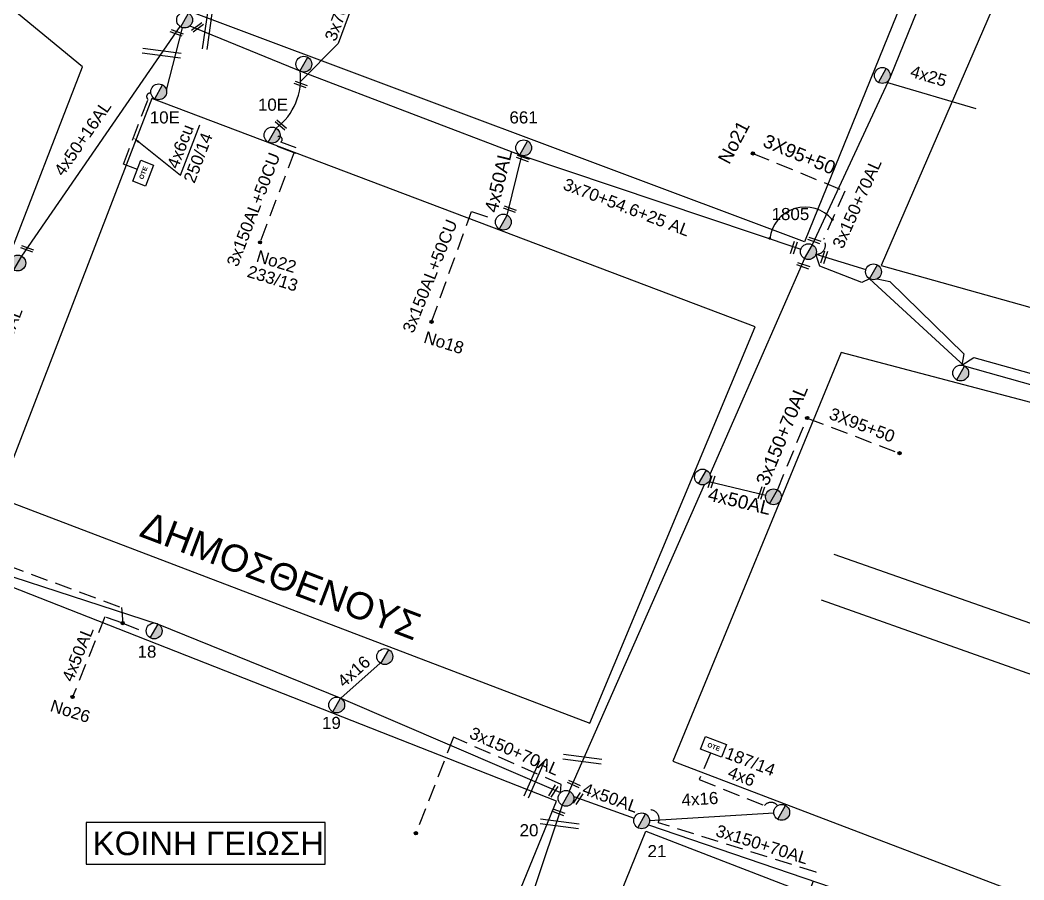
# Model space of a CAD drawing. Header units: millimetres. Extents: x 1421 to 7149, y 887 to 1917.
# Drawn here: x 5690.5 to 5839.6, y 1250 to 1377.7 of the extents above; entities that cross this region are included whole.
import ezdxf
from ezdxf import colors
from ezdxf.entities.mleader import LeaderData, LeaderLine
from ezdxf.enums import TextEntityAlignment as Align
from ezdxf.math import Vec2, Vec3

# ---------------------------------------------------------------- set-up
doc = ezdxf.new("R2010")
doc.units = ezdxf.units.MM
doc.linetypes.add('DASHED', pattern=[19.05, 12.7, -6.35])
for name, color, linetype in [('3x82+57+13_5', 7, 'Continuous'), ('Pillar OTE', 7, 'Continuous'), ('Άγνωστα', 7, 'Continuous'), ('Γυμνά εναέρια ΧΤ (3Φ) 4x50AL', 7, 'Continuous'), ('Γυμνά εναέρια ΧΤ και ΦΟΠ (3Φ)   4x50+16AL', 7, 'Continuous'), ('Εναέρια παροχή ΧΤ 4x16', 7, 'SYN_LINE'), ('Εναέρια παροχή ΧΤ 4x25', 7, 'SYN_LINE'), ('Επιγραφές - Σχήματα', 7, 'Continuous'), ('Καλωδια ΧΤ  3X95+50', 7, 'Continuous'), ('Καλώδια ΧΤ   3x150+50CU', 7, 'DASHED'), ('Καλώδια ΧΤ   3x150+70AL', 7, 'DASHED'), ('Καλώδια ΧΤ   3x150AL+50CU', 7, 'DASHED'), ('Μηχανική τομή', 7, 'Continuous'), ('Στύλος Ξύλινος', 7, 'Continuous'), ('Στύλος Ξύλινος @ 1', 7, 'Continuous'), ('Στύλος ΦΜ', 7, 'Continuous'), ('Στύλος ΦΜ @ 1', 7, 'Continuous'), ('Συνδέσεις', 7, 'Continuous'), ('Συνεστραμμένα ΧΤ   3x70+54.6+25 AL', 7, 'SYN_LINE'), ('Τομή', 7, 'Continuous'), ('Υπόβαθρο ΔΕΗ', 7, 'Continuous'), ('Υπόγεια καλώδια Παροχών ΧΤ   4x50AL', 7, 'DASHED'), ('Υπόγεια καλώδια Παροχών ΧΤ   4x6', 7, 'DASHED')]:
    doc.layers.add(name, color=color, linetype=linetype)
doc.styles.add('arial', font='arial.ttf')
doc.styles.get("Standard").update_dxf_attribs({"font": 'arial.ttf'})
doc.linetypes.add('SYN_LINE', pattern='A,0.5,-0.0001,["/\\/\\/\\/",Standard,S=0.1,R=0,X=0,Y=-0.05],-0.25', length=0.7501)

# ---------------------------------------------------------------- blocks, each defined once
blk = doc.blocks.new('ΥΠΑΡΧΩΝ ΤΣΙΜΕΝΤΕΝΙΟΣ ΣΤΥΛΟΣ')
at = {"layer": 'Στύλος ΦΜ'}
blk.add_hatch(color=256, dxfattribs=at).paths.add_polyline_path([(-1.29, -2.28, 0.574793), (2.62, 0, 0.268822), (1.3, 2.27)])
blk.add_line((-1.29, -2.28), (1.3, 2.27), dxfattribs=at)
blk.add_circle((0, 0), 2.62, dxfattribs=at)
at = {"layer": 'Στύλος ΦΜ', "flags": 4}
for tag, p in [('ΑΡΙΘΜΟΣ', (-4.68, 8.05)), ('ΤΥΠΟΣ', (-4.91, 3.03))]:
    blk.add_attdef(tag, p, '', height=4, dxfattribs=at)
blk = doc.blocks.new('ΥΠΑΡΧΩΝ ΞΥΛΙΝΟΣ ΣΤΥΛΟΣ')
at = {"layer": 'Στύλος Ξύλινος'}
h = blk.add_hatch(color=256, dxfattribs=at)
h.paths.add_polyline_path([(-2.62, 0, 0.270008), (-1.29, -2.28), (1.3, 2.27, 0.576266)])
h.paths.add_polyline_path([(-1.29, -2.28, 0.574793), (2.62, 0, 0.268822), (1.3, 2.27)])
blk.add_line((-1.29, -2.28), (1.3, 2.27), dxfattribs=at)
blk.add_circle((0, 0), 2.62, dxfattribs=at)
at = {"layer": 'Στύλος Ξύλινος', "flags": 4}
for tag, p in [('ΑΡΙΘΜΟΣ', (-4.91, 8.6)), ('ΤΥΠΟΣ', (-4.85, 3.39))]:
    blk.add_attdef(tag, p, '', height=4, dxfattribs=at)
blk = doc.blocks.new('ΜΗΧΑΝΙΚΗ ΤΟΜΗ')
at = {"layer": 'Μηχανική τομή', "ltscale": 40}
for p, q in [((-3.67, 1.17), (3.91, 1.17)), ((3.91, -0.38), (-3.67, -0.38))]:
    blk.add_line(p, q, dxfattribs=at)
blk = doc.blocks.new('_ΣΥΝΔΕΣΗ')
at = {"layer": 'Συνδέσεις', "linetype": 'SYN_LINE', "ltscale": 40}
blk.add_hatch(color=256, dxfattribs=at).paths.add_polyline_path([(0.5, -0.01, 1), (-0.5, -0.01, 1)])
at = {"layer": 'Συνδέσεις'}
blk.add_circle((0, -0.01), 0.5, dxfattribs=at)
blk = doc.blocks.new('ΤΟΜΗ')
at = {"layer": 'Τομή', "ltscale": 40}
for p, q in [((10.95, 0.22), (-12.13, 0.22)), ((10.95, -2.57), (-12.13, -2.57))]:
    blk.add_line(p, q, dxfattribs=at)
blk = doc.blocks.new('PILLAR ΟΤΕ')
at = {"layer": 'Pillar OTE', "ltscale": 40}
blk.add_lwpolyline([(-3.31, 2.02), (3.39, 2.02), (3.39, -1.99), (-3.31, -1.99)], close=True, dxfattribs=at)
at = {"layer": 'Pillar OTE', "insert": (-1.81, 0.71), "char_height": 1.3575, "width": 109.961, "attachment_point": 1}
blk.add_mtext('{\\fArial|b1|i0|c161|p34;OTE}', dxfattribs=at)

msp = doc.modelspace()

# ---------------------------------------------------------------- linework, layer by layer
at = {"color": 7, "lineweight": -3, "ltscale": 0.1}
msp.add_lwpolyline([(5744.57, 1392.62), (5737.76, 1374.27), (5732.23, 1368.68)], dxfattribs=at)
at = {"color": 1, "lineweight": -3, "ltscale": 0.1}
msp.add_lwpolyline([(5737.39, 1374.47), (5737.39, 1374.47)], dxfattribs=at)
at = {"layer": '3x82+57+13_5', "color": 1, "lineweight": -3, "ltscale": 0.1}
msp.add_lwpolyline([(5674.47, 1299.91), (5711.02, 1288.04), (5738.14, 1277.04), (5770.79, 1263)], dxfattribs=at)
at = {"layer": 'Άγνωστα', "linetype": 'Continuous', "ltscale": 0.2}
msp.add_lwpolyline([(5728.7, 1359.04), (5731.44, 1358)], dxfattribs=at)
at = {"layer": 'Γυμνά εναέρια ΧΤ (3Φ) 4x50AL', "color": 27, "lineweight": -3, "ltscale": 0.1}
msp.add_lwpolyline([(5762.88, 1348.76), (5765.04, 1357.62)], dxfattribs=at)
at = {"layer": 'Γυμνά εναέρια ΧΤ (3Φ) 4x50AL', "color": 50, "lineweight": -3, "ltscale": 0.1}
msp.add_lwpolyline([(5792.85, 1309.23), (5801.29, 1307.2)], dxfattribs=at)
at = {"layer": 'Γυμνά εναέρια ΧΤ (3Φ) 4x50AL', "color": 151, "lineweight": -3, "ltscale": 0.1}
for points in [[(5772.76, 1262.43), (5781.74, 1259.22)], [(5783.87, 1258.24), (5821.59, 1245.33), (5846.41, 1236.1), (5884.89, 1219.1)]]:
    msp.add_lwpolyline(points, dxfattribs=at)
at = {"layer": 'Γυμνά εναέρια ΧΤ και ΦΟΠ (3Φ)   4x50+16AL', "color": 62, "lineweight": -3, "ltscale": 0.1}
msp.add_lwpolyline([(5690.76, 1342.68), (5714.29, 1376.78)], dxfattribs=at)
at = {"layer": 'Εναέρια παροχή ΧΤ 4x16', "color": 1, "lineweight": -3, "ltscale": 0.1}
msp.add_lwpolyline([(5738.14, 1277.04), (5744.01, 1282.25)], dxfattribs=at)
at = {"layer": 'Εναέρια παροχή ΧΤ 4x16', "color": 151, "linetype": 'SYN_LINE', "lineweight": -3, "ltscale": 20}
msp.add_lwpolyline([(5784.02, 1258.89), (5802.47, 1260)], dxfattribs=at)
at = {"layer": 'Εναέρια παροχή ΧΤ 4x25', "color": 27, "lineweight": -3, "ltscale": 0.1}
msp.add_lwpolyline([(5819.37, 1368.45), (5832.49, 1364.61)], dxfattribs=at)
at = {"layer": 'Επιγραφές - Σχήματα', "color": 190, "lineweight": -3}
msp.add_lwpolyline([(5700.35, 1252.39), (5735.86, 1252.39), (5735.86, 1258.56), (5700.35, 1258.56)], close=True, dxfattribs=at)
at = {"layer": 'Καλωδια ΧΤ  3X95+50', "color": 27, "linetype": 'DASHED', "lineweight": -3, "ltscale": 0.2}
msp.add_lwpolyline([(5799.37, 1357.94), (5813.05, 1352.32)], dxfattribs=at)
at = {"layer": 'Καλωδια ΧΤ  3X95+50', "color": 50, "linetype": 'DASHED', "lineweight": -3, "ltscale": 0.2}
msp.add_lwpolyline([(5807.42, 1318.64), (5821.15, 1313.42)], dxfattribs=at)
at = {"layer": 'Καλώδια ΧΤ   3x150+50CU', "color": 27, "lineweight": -3, "ltscale": 0.2}
msp.add_lwpolyline([(5751.64, 1332.92), (5757.56, 1349.3), (5761.18, 1348.11)], dxfattribs=at)
at = {"layer": 'Καλώδια ΧΤ   3x150+70AL', "color": 151, "lineweight": -3, "ltscale": 0.2}
msp.add_line((5808.77, 1251.17), (5785.33, 1258.54), dxfattribs=at)
at = {"layer": 'Καλώδια ΧΤ   3x150+70AL', "color": 27, "lineweight": -3, "ltscale": 0.2}
msp.add_lwpolyline([(5813.05, 1352.32), (5809.84, 1345.15)], dxfattribs=at)
at = {"layer": 'Καλώδια ΧΤ   3x150+70AL', "color": 50, "lineweight": -3, "ltscale": 0.2}
msp.add_lwpolyline([(5803.02, 1307.95), (5807.42, 1318.64)], dxfattribs=at)
at = {"layer": 'Καλώδια ΧΤ   3x150+70AL', "color": 1, "lineweight": -3, "ltscale": 0.2}
msp.add_lwpolyline([(5770.79, 1263), (5770.87, 1264.22), (5754.89, 1271.22), (5749.31, 1256.98)], dxfattribs=at)
at = {"layer": 'Καλώδια ΧΤ   3x150+70AL', "color": 27, "lineweight": -3, "ltscale": 0.2}
msp.add_arc((5808.82, 1344.3), 1.33, 266.3226, 39.8143, dxfattribs=at)
at = {"layer": 'Καλώδια ΧΤ   3x150AL+50CU', "color": 27, "lineweight": -3, "ltscale": 0.2}
msp.add_lwpolyline([(5726.31, 1345.12), (5731.52, 1358.75), (5729.24, 1359.62, 0.998083), (5728.79, 1360.39)], format="xyb", dxfattribs=at)
at = {"layer": 'Καλώδια ΧΤ   3x150AL+50CU', "color": 1, "lineweight": -3, "ltscale": 0.2}
msp.add_lwpolyline([(5653.45, 1211.19), (5648.98, 1212.9), (5681.46, 1299.45), (5705.57, 1290.49), (5705.76, 1288.18), (5709.29, 1286.75)], dxfattribs=at)
at = {"layer": 'Συνεστραμμένα ΧΤ   3x70+54.6+25 AL', "color": 27, "lineweight": -3, "ltscale": 20}
for points in [[(5837.62, 1415.65), (5830.38, 1395.42), (5819.75, 1369.25), (5808.2, 1344.37)], [(5715.74, 1376.88), (5732.55, 1370.02), (5764.74, 1357.74), (5806.5, 1343.73)], [(5808.73, 1342.98), (5816.16, 1340.7)], [(5817.85, 1339.32), (5819.71, 1338.92), (5830.7, 1328.18), (5830.43, 1326.48), (5832.19, 1327.65), (5874.95, 1315.72), (5876.24, 1314.23), (5876.85, 1315.02), (5901.12, 1307.72), (5901.86, 1306.23)]]:
    msp.add_lwpolyline(points, dxfattribs=at)
at = {"layer": 'Συνεστραμμένα ΧΤ   3x70+54.6+25 AL', "color": 7, "lineweight": -3, "ltscale": 20}
msp.add_lwpolyline([(5712.26, 1367.32), (5714.66, 1376.61)], dxfattribs=at)
at = {"layer": 'Συνεστραμμένα ΧΤ   3x70+54.6+25 AL', "color": 50, "lineweight": -3, "ltscale": 20}
for points in [[(5807.03, 1342.33), (5792.99, 1310.27)], [(5874.76, 1313.97), (5830.82, 1326.34), (5816.7, 1339.33), (5815.54, 1338.76), (5809.29, 1341.19), (5808.73, 1342.98)], [(5792.11, 1308.73), (5772.09, 1263.24)]]:
    msp.add_lwpolyline(points, dxfattribs=at)
at = {"layer": 'Συνεστραμμένα ΧΤ   3x70+54.6+25 AL', "color": 5, "lineweight": -3, "ltscale": 20}
msp.add_lwpolyline([(5771.03, 1261.14), (5762.98, 1237.01), (5744.41, 1191.37), (5744.26, 1167.51)], dxfattribs=at)
at = {"layer": 'Συνεστραμμένα ΧΤ   3x70+54.6+25 AL', "color": 27, "lineweight": -3, "ltscale": 8}
msp.add_arc((5722.97, 1369.02), 9.22, 307.2159, 7.3954, dxfattribs=at)
at = {"layer": 'Υπόβαθρο ΔΕΗ', "lineweight": -3, "ltscale": 0.2}
for points in [[(5716.67, 1378.65), (5722.38, 1395.38), (5789.35, 1464.89), (5836.3, 1416.87), (5807.02, 1344.79), (5716.67, 1378.65)], [(5818.44, 1341.29), (5912.6, 1314.92), (5920.67, 1322.98), (5927.74, 1367.73), (5848.68, 1411.18), (5818.44, 1341.29)], [(5630.95, 1329), (5676.66, 1311.18), (5699.77, 1370.8), (5661.14, 1402.63), (5657.05, 1401.13), (5630.95, 1329)], [(5687.23, 1306.86), (5775.16, 1273.3), (5799.7, 1332.18), (5710.07, 1366.08), (5687.23, 1306.86)], [(5694.66, 1222.44), (5686.55, 1200.19), (5737.38, 1181.55), (5770.22, 1261.74), (5681.87, 1296.42), (5650.54, 1213.48), (5678.93, 1202.98), (5689.05, 1229.31)], [(5787.46, 1267.69), (5879.05, 1232.76), (5892.16, 1262.26), (5809.57, 1291.57)], [(5838.48, 1145.24), (5750.99, 1177.17), (5783.47, 1257.27), (5874.37, 1222.19), (5838.48, 1145.24)]]:
    msp.add_lwpolyline(points, dxfattribs=at)
msp.add_lwpolyline([(5811.38, 1298.43), (5895.2, 1269), (5909.77, 1301.53, 0.486491), (5909.04, 1302.91), (5812.5, 1328.38), (5787.46, 1267.69)], format="xyb", dxfattribs=at)
at = {"layer": 'Υπόβαθρο ΔΕΗ', "lineweight": -3}
msp.add_arc((5807.14, 1344.66), 5.31, 40.6313, 173.2811, dxfattribs=at)
at = {"layer": 'Υπόγεια καλώδια Παροχών ΧΤ   4x50AL', "color": 151, "lineweight": -3, "ltscale": 0.2}
msp.add_line((5803.82, 1236.74), (5808.77, 1251.17), dxfattribs=at)
at = {"layer": 'Υπόγεια καλώδια Παροχών ΧΤ   4x50AL', "color": 1, "lineweight": -3, "ltscale": 0.2}
msp.add_lwpolyline([(5705.76, 1288.18), (5703.09, 1289.09), (5698.32, 1277.21)], dxfattribs=at)
at = {"layer": 'Υπόγεια καλώδια Παροχών ΧΤ   4x50AL', "color": 151, "lineweight": -3, "ltscale": 0.2}
msp.add_arc((5784.08, 1259.08), 1.36, 336.7427, 138.6055, dxfattribs=at)
at = {"layer": 'Υπόγεια καλώδια Παροχών ΧΤ   4x6', "color": 7, "lineweight": -3, "ltscale": 0.2}
msp.add_lwpolyline([(5707.96, 1355.56), (5705.87, 1356.35), (5709.52, 1365.96), (5709.52, 1365.96, -0.793517), (5709.95, 1366.89)], format="xyb", dxfattribs=at)
at = {"layer": 'Υπόγεια καλώδια Παροχών ΧΤ   4x6', "color": 151, "lineweight": -3, "ltscale": 0.2}
msp.add_lwpolyline([(5793.09, 1268.89), (5791.41, 1264.93), (5801.08, 1261.09, -0.480707), (5803.04, 1261.08)], format="xyb", dxfattribs=at)

# ---------------------------------------------------------------- block references
at = {"layer": 'Pillar OTE', "xscale": 0.5, "yscale": 0.5, "zscale": 0.5}
for p, rotation in [((5708.81, 1354.98), 68.99999999999999), ((5793.49, 1269.81), 339)]:
    msp.add_blockref('PILLAR ΟΤΕ', p, dxfattribs=dict(at, rotation=rotation))
at = {"layer": 'Μηχανική τομή', "lineweight": -3}
for p, xscale, yscale, zscale, rotation in [((5713.84, 1375.93), 0.2499999999978768, 0.2499999999978768, 0.2499999999978768, 159.8388344880427), ((5716.84, 1376.76), 0.2499999999977718, 0.2499999999977718, 0.2499999999977718, 216.1286335223851), ((5732.25, 1368.25), 0.2499999999978767, 0.2499999999978767, 0.2499999999978767, 159.8388344880427), ((5729.32, 1362.21), 0.2499999999978767, 0.2499999999978767, 0.2499999999978767, 139.6776689760832), ((5765.13, 1357.11), 0.2499999999979055, 0.2499999999979055, 0.2499999999979055, 340.7338105930513), ((5763.21, 1349.57), 0.2499999999979055, 0.2499999999979055, 0.2499999999979055, 340.7338105930513), ((5808.43, 1344.93), 0.2499999999979055, 0.2499999999979055, 0.2499999999979055, 340.7338105930513), ((5691.63, 1343.86), 0.2499999999978768, 0.2499999999978768, 0.2499999999978768, 159.8388344880427), ((5805.54, 1343.88), 0.24999999999812, 0.24999999999812, 0.24999999999812, 71.8583522096268), ((5810.05, 1342.46), 0.24999999999812, 0.24999999999812, 0.24999999999812, 71.8583522096268), ((5806.79, 1341.17), 0.2499999999979055, 0.2499999999979055, 0.2499999999979055, 340.7338105930513), ((5793.31, 1309.1), 0.24999999999812, 0.24999999999812, 0.24999999999812, 71.8583522096268), ((5800.7, 1307.45), 0.24999999999812, 0.24999999999812, 0.24999999999812, 71.8583522096268), ((5772.85, 1264.38), 0.2499999999981595, 0.2499999999981595, 0.2499999999981595, 155.5134231753511), ((5769.65, 1263.32), 0.2499999999980046, 0.2499999999980046, 0.2499999999980046, 237.2033443592842), ((5773.36, 1262.22), 0.2499999999979256, 0.2499999999979256, 0.2499999999979256, 236.5126062551854), ((5770.54, 1260.17), 0.2499999999980591, 0.2499999999980591, 0.2499999999980591, 159.8980688772794)]:
    msp.add_blockref('ΜΗΧΑΝΙΚΗ ΤΟΜΗ', p, dxfattribs=dict(at, xscale=xscale, yscale=yscale, zscale=zscale, rotation=rotation))
at = {"layer": 'Στύλος Ξύλινος @ 1', "lineweight": -3, "ltscale": 40}
ref = msp.add_blockref('ΥΠΑΡΧΩΝ ΞΥΛΙΝΟΣ ΣΤΥΛΟΣ', (5690.17, 1341.66), dxfattribs=dict(at, xscale=0.4499999999998181, yscale=0.4499999999998181, zscale=0.4499999999998181))
ref.add_attrib('ΤΥΠΟΣ', '80', (5685.13, 1344.2), dxfattribs={"layer": 'Στύλος Ξύλινος', "height": 1.8, "flags": 4})
at = {"layer": 'Στύλος Ξύλινος @ 1', "lineweight": -3, "ltscale": 40, "xscale": 0.4499999999998181, "yscale": 0.4499999999998181, "zscale": 0.4499999999998181}
msp.add_blockref('ΥΠΑΡΧΩΝ ΞΥΛΙΝΟΣ ΣΤΥΛΟΣ', (5802.43, 1306.93), dxfattribs=at)
at = {"layer": 'Στύλος ΦΜ @ 1', "lineweight": -3, "ltscale": 40}
ref = msp.add_blockref('ΥΠΑΡΧΩΝ ΤΣΙΜΕΝΤΕΝΙΟΣ ΣΤΥΛΟΣ', (5714.96, 1377.75), dxfattribs=dict(at, xscale=0.4499999999998181, yscale=0.4499999999998181, zscale=0.4499999999998181))
ref.add_attrib('ΑΡΙΘΜΟΣ', '1804', (5718.69, 1379.64), dxfattribs={"layer": 'Στύλος ΦΜ', "height": 1.8, "flags": 4})
at = {"layer": 'Στύλος ΦΜ @ 1', "lineweight": -3, "ltscale": 40, "xscale": 0.4499999999998181, "yscale": 0.4499999999998181, "zscale": 0.4499999999998181}
for p in [(5732.67, 1371.2), (5818.6, 1369.52), (5762.3, 1347.74), (5817.28, 1340.35), (5830.24, 1325.32), (5791.88, 1309.88), (5744.69, 1283.21), (5803.65, 1260.07)]:
    msp.add_blockref('ΥΠΑΡΧΩΝ ΤΣΙΜΕΝΤΕΝΙΟΣ ΣΤΥΛΟΣ', p, dxfattribs=at)
at = {"layer": 'Στύλος ΦΜ @ 1', "lineweight": -3, "ltscale": 40}
ref = msp.add_blockref('ΥΠΑΡΧΩΝ ΤΣΙΜΕΝΤΕΝΙΟΣ ΣΤΥΛΟΣ', (5711.11, 1367.08), dxfattribs=dict(at, xscale=0.4499999999998181, yscale=0.4499999999998181, zscale=0.4499999999998181))
ref.add_attrib('ΤΥΠΟΣ', '10Ε', (5709.78, 1362.39), dxfattribs={"layer": 'Στύλος ΦΜ', "height": 1.8, "flags": 4})
ref = msp.add_blockref('ΥΠΑΡΧΩΝ ΤΣΙΜΕΝΤΕΝΙΟΣ ΣΤΥΛΟΣ', (5727.95, 1360.66), dxfattribs=dict(at, xscale=0.4499999999998181, yscale=0.4499999999998181, zscale=0.4499999999998181))
ref.add_attrib('ΑΡΙΘΜΟΣ', '10Ε', (5725.85, 1364.28), dxfattribs={"layer": 'Στύλος ΦΜ', "height": 1.8, "flags": 4})
ref = msp.add_blockref('ΥΠΑΡΧΩΝ ΤΣΙΜΕΝΤΕΝΙΟΣ ΣΤΥΛΟΣ', (5765.32, 1358.76), dxfattribs=dict(at, xscale=0.4499999999998181, yscale=0.4499999999998181, zscale=0.4499999999998181))
ref.add_attrib('ΑΡΙΘΜΟΣ', '661', (5763.21, 1362.39), dxfattribs={"layer": 'Στύλος ΦΜ', "height": 1.8, "flags": 4})
ref = msp.add_blockref('ΥΠΑΡΧΩΝ ΤΣΙΜΕΝΤΕΝΙΟΣ ΣΤΥΛΟΣ', (5807.62, 1343.35), dxfattribs=dict(at, xscale=0.4499999999998181, yscale=0.4499999999998181, zscale=0.4499999999998181))
ref.add_attrib('ΑΡΙΘΜΟΣ', '1805', (5802.15, 1348.04), dxfattribs={"layer": 'Στύλος ΦΜ', "height": 1.8, "flags": 4})
ref = msp.add_blockref('ΥΠΑΡΧΩΝ ΤΣΙΜΕΝΤΕΝΙΟΣ ΣΤΥΛΟΣ', (5710.43, 1287.02), dxfattribs=dict(at, xscale=0.4499999999998181, yscale=0.4499999999998181, zscale=0.4499999999998181))
ref.add_attrib('ΑΡΙΘΜΟΣ', '18', (5707.97, 1283.05), dxfattribs={"layer": 'Στύλος ΦΜ', "height": 1.8, "flags": 4})
ref = msp.add_blockref('ΥΠΑΡΧΩΝ ΤΣΙΜΕΝΤΕΝΙΟΣ ΣΤΥΛΟΣ', (5737.55, 1276.02), dxfattribs=dict(at, xscale=0.4499999999998181, yscale=0.4499999999998181, zscale=0.4499999999998181))
ref.add_attrib('ΑΡΙΘΜΟΣ', '19', (5735.37, 1272.46), dxfattribs={"layer": 'Στύλος ΦΜ', "height": 1.8, "flags": 4})
ref = msp.add_blockref('ΥΠΑΡΧΩΝ ΤΣΙΜΕΝΤΕΝΙΟΣ ΣΤΥΛΟΣ', (5771.61, 1262.16), dxfattribs=dict(at, xscale=0.4499999999998181, yscale=0.4499999999998181, zscale=0.4499999999998181))
ref.add_attrib('ΑΡΙΘΜΟΣ', '20', (5764.72, 1256.52), dxfattribs={"layer": 'Στύλος ΦΜ', "height": 1.8, "flags": 4})
ref = msp.add_blockref('ΥΠΑΡΧΩΝ ΤΣΙΜΕΝΤΕΝΙΟΣ ΣΤΥΛΟΣ', (5782.85, 1258.82), dxfattribs=dict(at, xscale=0.4499999999998181, yscale=0.4499999999998181, zscale=0.4499999999998181))
ref.add_attrib('ΑΡΙΘΜΟΣ', '21', (5783.72, 1253.42), dxfattribs={"layer": 'Στύλος ΦΜ', "height": 1.8, "flags": 4})
at = {"layer": 'Συνδέσεις', "lineweight": -3}
for p, xscale, yscale, zscale in [((5799.37, 1357.94), 0.4777242751392805, 0.4777242751392805, 0.4777242751392805), ((5811.17, 1348.12), 0.25, 0.25, 0.25), ((5801.87, 1345.31), 0.25, 0.25, 0.25), ((5726.16, 1344.74), 0.4777242751392805, 0.4777242751392805, 0.4777242751392805), ((5751.64, 1332.93), 0.4777242751392805, 0.4777242751392805, 0.4777242751392805), ((5807.42, 1318.65), 0.4777242751392805, 0.4777242751392805, 0.4777242751392805), ((5821.16, 1313.43), 0.4777242751392805, 0.4777242751392805, 0.4777242751392805), ((5705.76, 1288.19), 0.4777242751392805, 0.4777242751392805, 0.4777242751392805), ((5698.32, 1277.22), 0.4777242751392805, 0.4777242751392805, 0.4777242751392805), ((5749.31, 1256.98), 0.4777242751392805, 0.4777242751392805, 0.4777242751392805)]:
    msp.add_blockref('_ΣΥΝΔΕΣΗ', p, dxfattribs=dict(at, xscale=xscale, yscale=yscale, zscale=zscale))
at = {"layer": 'Τομή', "lineweight": -3}
for p, xscale, yscale, zscale, rotation in [((5718.05, 1376.45), 0.2500000000004106, 0.2500000000004106, 0.2500000000004106, 81.87062846675526), ((5711.74, 1373.08), 0.2499999999988328, 0.2499999999988328, 0.2499999999988328, 352.4999067982413), ((5766.61, 1265.22), 0.2499999999987168, 0.2499999999987168, 0.2499999999987168, 66.22791038823448), ((5774.22, 1268.21), 0.2499999999988328, 0.2499999999988328, 0.2499999999988328, 352.4999067982413), ((5770.84, 1258.61), 0.2499999999988328, 0.2499999999988328, 0.2499999999988328, 352.4999067982413)]:
    msp.add_blockref('ΤΟΜΗ', p, dxfattribs=dict(at, xscale=xscale, yscale=yscale, zscale=zscale, rotation=rotation))

# ---------------------------------------------------------------- texts
at = {"lineweight": -3, "ltscale": 40, "insert": (5709.47, 1304.89), "char_height": 4, "width": 64.8866, "attachment_point": 1, "rotation": 339.1896, "style": 'arial'}
msp.add_mtext('ΔΗΜΟΣΘΕΝΟΥΣ', dxfattribs=at)
at = {"layer": 'Άγνωστα', "lineweight": -3, "ltscale": 0.1}
for s, height, rotation, p in [('3x70+54.6+25 AL', 1.8, 69.779, (5739.98, 1384.09)), ('4x25', 1.8, 343.6936, (5825.48, 1369.44)), ('4x50+16AL', 1.8, 55.3953, (5699.8, 1360.19)), ('No21', 2, 62.1125, (5796.53, 1359.6)), ('250/14', 1.8, 69, (5716.95, 1357.29)), ('3X95+50', 2, 337.6585, (5806.29, 1357.81)), ('3x150AL+50CU', 1.8, 69, (5725.17, 1349.61)), ('4x50AL', 2, 76.3201, (5761.55, 1353.84)), ('3x150+70AL', 1.8, 65.8553, (5814.82, 1350.5)), ('3x70+54.6+25 AL', 1.8, 339.1053, (5780.63, 1349.95)), ('3x150AL+50CU', 1.8, 68.2415, (5751.39, 1339.72)), ('No22', 1.8, 343.0087, (5728.6, 1341.89)), ('233/13', 1.8, 343.0087, (5728.04, 1339.38)), ('4x50+16AL', 1.8, 69.0727, (5687.81, 1328.97)), ('No18', 1.8, 343.0087, (5753.48, 1329.85)), ('3x150+70AL', 2, 67.6337, (5803.67, 1316.11)), ('3X95+50', 1.8, 339.1968, (5815.6, 1317.6)), ('4x50AL', 2, 346.5128, (5797.39, 1306.3)), ('4x50AL', 1.8, 68.1198, (5699.08, 1283.61)), ('4x16', 1.8, 41.5731, (5740.08, 1281.01)), ('No26', 1.8, 342.3486, (5697.99, 1275.1)), ('3x150+70AL', 1.8, 336.3164, (5763.97, 1269.16)), ('187/14', 1.8, 339, (5798.98, 1267.63)), ('4x6', 1.8, 339, (5797.69, 1265.43)), ('4x50AL', 1.8, 340.3219, (5778.21, 1262.25)), ('4x16', 1.8, 3.4202, (5791.5, 1262.08)), ('3x150+70AL', 1.8, 342.5375, (5800.75, 1255.32))]:
    msp.add_text(s, height=height, rotation=rotation, dxfattribs=at).set_placement(p, align=Align.MIDDLE_CENTER)
at = {"layer": 'Άγνωστα', "lineweight": -3, "ltscale": 0.1, "insert": (5712.28, 1356.17), "char_height": 1.8, "attachment_point": 1, "rotation": 69}
msp.add_mtext_dynamic_manual_height_columns('4x6cu', width=1.8, gutter_width=12.5, heights=[0.118], dxfattribs=at)
at = {"layer": 'Επιγραφές - Σχήματα', "color": 190, "lineweight": -3, "insert": (5701.3, 1257.22), "char_height": 3.5, "width": 35.1311, "attachment_point": 1}
msp.add_mtext('KOINH ΓΕΙΩΣΗ', dxfattribs=at)

# ---------------------------------------------------------------- leaders
at = {"layer": 'Άγνωστα', "linetype": 'Continuous', "ltscale": 0.2}
ml = msp.add_multileader_mtext('Standard', dxfattribs=at)
ml.set_content('', color=256)
ml.set_leader_properties()
ml.build(insert=Vec2(0, 0))
ml.multileader.update_dxf_attribs({"arrow_head_size": 1})
ctx = ml.context
ctx.base_point, ctx.arrow_head_size, ctx.plane_origin, ctx.plane_x_axis, ctx.plane_y_axis = Vec3(5717.21, 1362.19), 1, Vec3(5707.35, 1360.26), Vec3(0.358368, 0.93358), Vec3(-0.93358, 0.358368)
notes = []
notes.append((ctx, [(0, (1, 1, 0), (5714.35, 1354.72), (0.358368, 0.93358), 8, [(0, [(5707.35, 1360.26)], 0, [])])]))
ctx.mtext.insert, ctx.mtext.text_direction, ctx.mtext.rotation, ctx.mtext.flow_direction = Vec3(5716.06, 1364.77), Vec3(0.358368, 0.93358), 1.204277, 5
for ctx, leaders in notes:
    for number, flags, end, landing, length, lines in leaders:
        leader = LeaderData()
        leader.index, (leader.has_last_leader_line, leader.has_dogleg_vector, leader.attachment_direction) = number, flags
        leader.last_leader_point, leader.dogleg_vector, leader.dogleg_length = Vec3(end), Vec3(landing), length
        for number, points, colour, breaks in lines:
            line = LeaderLine()
            line.index, line.vertices, line.color, line.breaks = number, Vec3.list(points), colors.encode_raw_color(colour), breaks
            leader.lines.append(line)
        ctx.leaders.append(leader)

doc.saveas('drawing.dxf')
